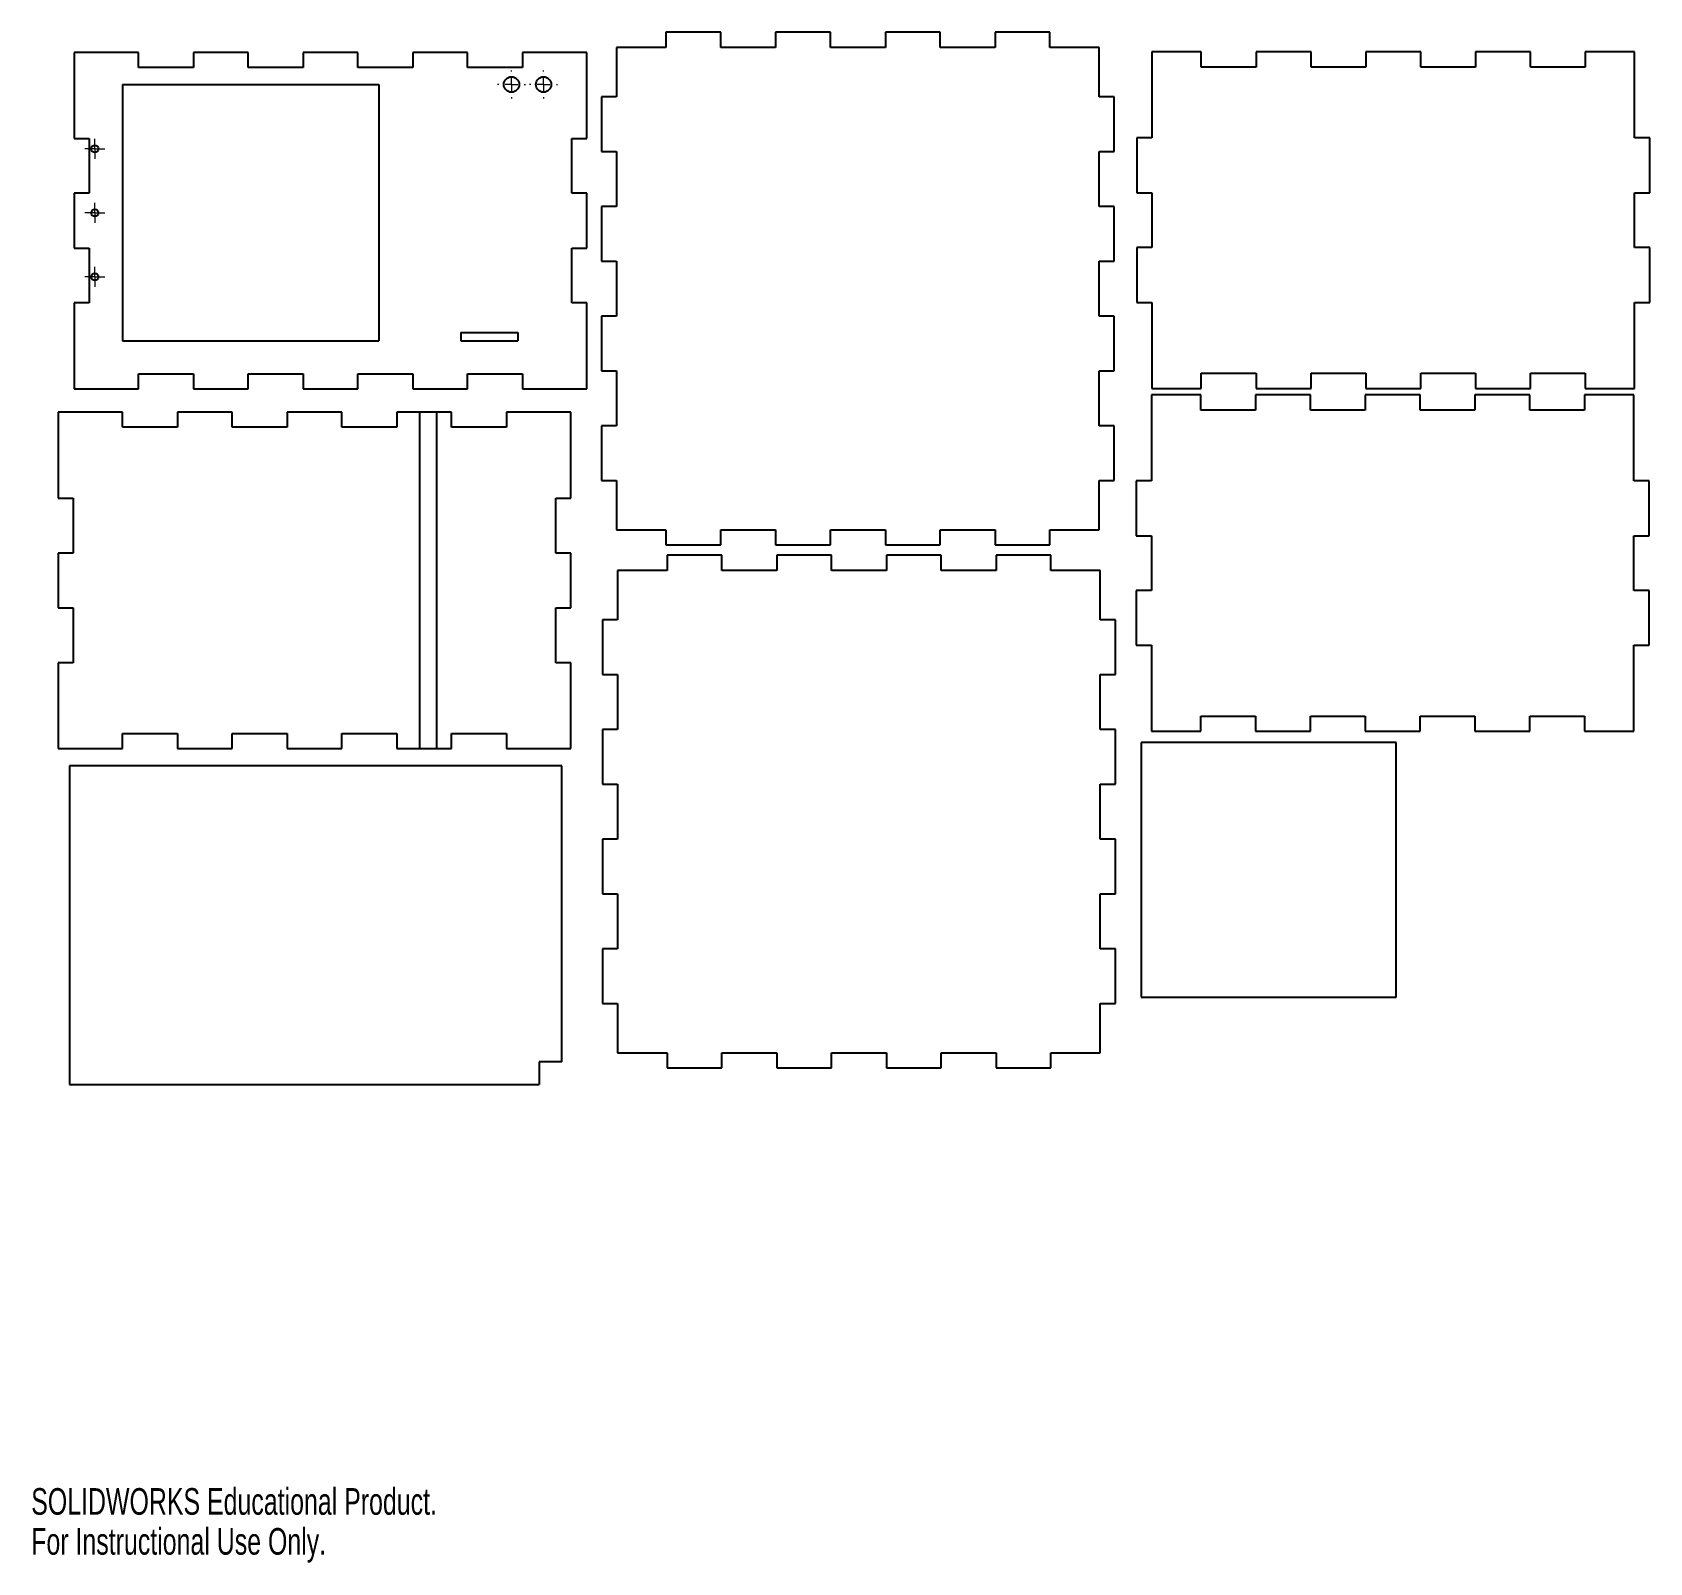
# Model space of a CAD drawing. Header units: inches. Extents: x 0 to 25.2, y 0 to 23.9.
import ezdxf

# ---------------------------------------------------------------- set-up
doc = ezdxf.new("R2010")
doc.units = ezdxf.units.IN
doc.header["$MEASUREMENT"] = 0
doc.styles.add('SLDTEXTSTYLE0', font='TXT', dxfattribs={"width": 0.7})

# ---------------------------------------------------------------- blocks, each defined once
blk = doc.blocks.new('SW_CENTERMARKSYMBOL_0')
at = {"color": 0, "linetype": 'Continuous', "lineweight": 18}
for p, q in [((-0.2, 0), (-0.22, 0)), ((0, 0), (-0.1, 0)), ((0, 0.2), (0, 0.22)), ((0, 0), (0, 0.1)), ((0, 0), (0, -0.1)), ((0, 0), (0.1, 0)), ((0.2, 0), (0.22, 0)), ((0, -0.2), (0, -0.22))]:
    blk.add_line(p, q, dxfattribs=at)
blk = doc.blocks.new('SW_CENTERMARKSYMBOL_1')
at = {"color": 0, "linetype": 'Continuous', "lineweight": 18}
for p, q in [((-0.2, 0), (-0.22, 0)), ((0, 0), (-0.1, 0)), ((0, 0.2), (0, 0.22)), ((0, 0), (0, 0.1)), ((0, 0), (0, -0.1)), ((0, 0), (0.1, 0)), ((0.2, 0), (0.22, 0)), ((0, -0.2), (0, -0.22))]:
    blk.add_line(p, q, dxfattribs=at)
blk = doc.blocks.new('SW_CENTERMARKSYMBOL_2')
at = {"color": 0, "linetype": 'Continuous', "lineweight": 18}
for p, q in [((-0.1, 0), (-0.156, 0)), ((0, 0), (-0.1, 0)), ((0, 0.1), (0, 0.156)), ((0, 0), (0, 0.1)), ((0, 0), (0, -0.1)), ((0, 0), (0.1, 0)), ((0.1, 0), (0.156, 0)), ((0, -0.1), (0, -0.156))]:
    blk.add_line(p, q, dxfattribs=at)
blk = doc.blocks.new('SW_CENTERMARKSYMBOL_3')
at = {"color": 0, "linetype": 'Continuous', "lineweight": 18}
for p, q in [((-0.1, 0), (-0.156, 0)), ((0, 0), (-0.1, 0)), ((0, 0.1), (0, 0.156)), ((0, 0), (0, 0.1)), ((0, 0), (0, -0.1)), ((0, 0), (0.1, 0)), ((0.1, 0), (0.156, 0)), ((0, -0.1), (0, -0.156))]:
    blk.add_line(p, q, dxfattribs=at)
blk = doc.blocks.new('SW_CENTERMARKSYMBOL_4')
at = {"color": 0, "linetype": 'Continuous', "lineweight": 18}
for p, q in [((-0.1, 0), (-0.156, 0)), ((0, 0), (-0.1, 0)), ((0, 0.1), (0, 0.156)), ((0, 0), (0, 0.1)), ((0, 0), (0, -0.1)), ((0, 0), (0.1, 0)), ((0.1, 0), (0.156, 0)), ((0, -0.1), (0, -0.156))]:
    blk.add_line(p, q, dxfattribs=at)

msp = doc.modelspace()

# ---------------------------------------------------------------- linework, layer by layer
at = {"color": 7, "linetype": 'Continuous', "lineweight": 25}
for p, q in [((9.902, 23.876), (9.902, 23.64)), ((10.758, 23.876), (9.902, 23.876)), ((10.758, 23.64), (10.758, 23.876)), ((11.613, 23.876), (11.613, 23.64)), ((12.469, 23.876), (11.613, 23.876)), ((12.469, 23.64), (12.469, 23.876)), ((13.324, 23.876), (13.324, 23.64)), ((14.18, 23.876), (13.324, 23.876)), ((14.18, 23.64), (14.18, 23.876)), ((15.035, 23.876), (15.035, 23.64)), ((15.891, 23.876), (15.035, 23.876)), ((15.891, 23.64), (15.891, 23.876)), ((0.668, 23.562), (0.668, 22.22)), ((1.674, 23.562), (0.668, 23.562)), ((1.674, 23.326), (1.674, 23.562)), ((2.529, 23.562), (2.529, 23.326)), ((3.385, 23.562), (2.529, 23.562)), ((3.385, 23.326), (3.385, 23.562)), ((4.24, 23.562), (4.24, 23.326)), ((5.096, 23.562), (4.24, 23.562)), ((5.096, 23.326), (5.096, 23.562)), ((5.951, 23.562), (5.951, 23.326)), ((6.807, 23.562), (5.951, 23.562)), ((6.807, 23.326), (6.807, 23.562)), ((7.662, 23.562), (7.662, 23.326)), ((8.668, 23.562), (7.662, 23.562)), ((8.668, 22.22), (8.668, 23.562)), ((9.132, 23.64), (9.132, 22.87)), ((9.902, 23.64), (9.132, 23.64)), ((11.613, 23.64), (10.758, 23.64)), ((13.324, 23.64), (12.469, 23.64)), ((15.035, 23.64), (14.18, 23.64)), ((16.66, 23.64), (15.891, 23.64)), ((16.66, 22.87), (16.66, 23.64)), ((17.483, 23.57), (17.483, 22.229)), ((18.253, 23.57), (17.483, 23.57)), ((18.253, 23.334), (18.253, 23.57)), ((19.108, 23.57), (19.108, 23.334)), ((19.964, 23.57), (19.108, 23.57)), ((19.964, 23.334), (19.964, 23.57)), ((20.819, 23.57), (20.819, 23.334)), ((21.675, 23.57), (20.819, 23.57)), ((21.675, 23.334), (21.675, 23.57)), ((22.53, 23.57), (22.53, 23.334)), ((23.386, 23.57), (22.53, 23.57)), ((23.386, 23.334), (23.386, 23.57)), ((24.241, 23.57), (24.241, 23.334)), ((25.011, 23.57), (24.241, 23.57)), ((25.011, 22.229), (25.011, 23.57)), ((2.529, 23.326), (1.674, 23.326)), ((4.24, 23.326), (3.385, 23.326)), ((5.951, 23.326), (5.096, 23.326)), ((7.662, 23.326), (6.807, 23.326)), ((19.108, 23.334), (18.253, 23.334)), ((20.819, 23.334), (19.964, 23.334)), ((22.53, 23.334), (21.675, 23.334)), ((24.241, 23.334), (23.386, 23.334)), ((1.422, 23.062), (5.422, 23.062)), ((1.422, 23.062), (1.422, 19.062)), ((5.422, 23.062), (5.422, 19.062)), ((8.896, 22.87), (8.896, 22.014)), ((9.132, 22.87), (8.896, 22.87)), ((16.896, 22.87), (16.66, 22.87)), ((16.896, 22.014), (16.896, 22.87)), ((0.668, 22.22), (0.904, 22.22)), ((0.904, 22.22), (0.904, 21.365)), ((8.432, 22.22), (8.668, 22.22)), ((8.432, 21.365), (8.432, 22.22)), ((17.247, 22.229), (17.247, 21.373)), ((17.483, 22.229), (17.247, 22.229)), ((25.247, 22.229), (25.011, 22.229)), ((25.247, 21.373), (25.247, 22.229)), ((8.896, 22.014), (9.132, 22.014)), ((9.132, 22.014), (9.132, 21.159)), ((16.66, 22.014), (16.896, 22.014)), ((16.66, 21.159), (16.66, 22.014)), ((0.668, 21.365), (0.668, 20.509)), ((0.904, 21.365), (0.668, 21.365)), ((8.668, 21.365), (8.432, 21.365)), ((8.668, 20.509), (8.668, 21.365)), ((17.247, 21.373), (17.483, 21.373)), ((17.483, 21.373), (17.483, 20.518)), ((25.011, 21.373), (25.247, 21.373)), ((25.011, 20.518), (25.011, 21.373)), ((8.896, 21.159), (8.896, 20.303)), ((9.132, 21.159), (8.896, 21.159)), ((16.896, 21.159), (16.66, 21.159)), ((16.896, 20.303), (16.896, 21.159)), ((0.668, 20.509), (0.904, 20.509)), ((0.904, 20.509), (0.904, 19.654)), ((8.432, 20.509), (8.668, 20.509)), ((8.432, 19.654), (8.432, 20.509)), ((17.247, 20.518), (17.247, 19.662)), ((17.483, 20.518), (17.247, 20.518)), ((25.247, 20.518), (25.011, 20.518)), ((25.247, 19.662), (25.247, 20.518)), ((8.896, 20.303), (9.132, 20.303)), ((9.132, 20.303), (9.132, 19.448)), ((16.66, 20.303), (16.896, 20.303)), ((16.66, 19.448), (16.66, 20.303)), ((0.668, 19.654), (0.668, 18.312)), ((0.904, 19.654), (0.668, 19.654)), ((8.668, 19.654), (8.432, 19.654)), ((8.668, 18.312), (8.668, 19.654)), ((8.896, 19.448), (8.896, 18.592)), ((9.132, 19.448), (8.896, 19.448)), ((16.896, 19.448), (16.66, 19.448)), ((16.896, 18.592), (16.896, 19.448)), ((17.247, 19.662), (17.483, 19.662)), ((17.483, 19.662), (17.483, 18.32)), ((25.011, 19.662), (25.247, 19.662)), ((25.011, 18.32), (25.011, 19.662)), ((6.702, 19.192), (6.702, 19.062)), ((6.702, 19.192), (7.592, 19.192)), ((7.592, 19.192), (7.592, 19.062)), ((1.422, 19.062), (5.422, 19.062)), ((6.702, 19.062), (7.592, 19.062)), ((1.674, 18.548), (2.529, 18.548)), ((1.674, 18.312), (1.674, 18.548)), ((2.529, 18.548), (2.529, 18.312)), ((3.385, 18.548), (4.24, 18.548)), ((3.385, 18.312), (3.385, 18.548)), ((4.24, 18.548), (4.24, 18.312)), ((5.096, 18.548), (5.951, 18.548)), ((5.096, 18.312), (5.096, 18.548)), ((5.951, 18.548), (5.951, 18.312)), ((6.807, 18.548), (7.662, 18.548)), ((6.807, 18.312), (6.807, 18.548)), ((7.662, 18.548), (7.662, 18.312)), ((8.896, 18.592), (9.132, 18.592)), ((9.132, 18.592), (9.132, 17.737)), ((16.66, 18.592), (16.896, 18.592)), ((16.66, 17.737), (16.66, 18.592)), ((18.253, 18.556), (19.108, 18.556)), ((18.253, 18.32), (18.253, 18.556)), ((19.108, 18.556), (19.108, 18.32)), ((19.964, 18.556), (20.819, 18.556)), ((19.964, 18.32), (19.964, 18.556)), ((20.819, 18.556), (20.819, 18.32)), ((21.675, 18.556), (22.53, 18.556)), ((21.675, 18.32), (21.675, 18.556)), ((22.53, 18.556), (22.53, 18.32)), ((23.386, 18.556), (24.241, 18.556)), ((23.386, 18.32), (23.386, 18.556)), ((24.241, 18.556), (24.241, 18.32)), ((0.668, 18.312), (1.674, 18.312)), ((2.529, 18.312), (3.385, 18.312)), ((4.24, 18.312), (5.096, 18.312)), ((5.951, 18.312), (6.807, 18.312)), ((7.662, 18.312), (8.668, 18.312)), ((17.474, 18.218), (17.474, 16.877)), ((18.243, 18.218), (17.474, 18.218)), ((17.483, 18.32), (18.253, 18.32)), ((18.243, 17.982), (18.243, 18.218)), ((19.099, 18.218), (19.099, 17.982)), ((19.954, 18.218), (19.099, 18.218)), ((19.108, 18.32), (19.964, 18.32)), ((19.954, 17.982), (19.954, 18.218)), ((20.81, 18.218), (20.81, 17.982)), ((21.665, 18.218), (20.81, 18.218)), ((20.819, 18.32), (21.675, 18.32)), ((21.665, 17.982), (21.665, 18.218)), ((22.521, 18.218), (22.521, 17.982)), ((23.376, 18.218), (22.521, 18.218)), ((22.53, 18.32), (23.386, 18.32)), ((23.376, 17.982), (23.376, 18.218)), ((24.232, 18.218), (24.232, 17.982)), ((25.002, 18.218), (24.232, 18.218)), ((24.241, 18.32), (25.011, 18.32)), ((25.002, 16.877), (25.002, 18.218)), ((0.419, 17.948), (0.419, 16.606)), ((1.425, 17.948), (0.419, 17.948)), ((1.425, 17.712), (1.425, 17.948)), ((2.28, 17.948), (2.28, 17.712)), ((3.136, 17.948), (2.28, 17.948)), ((3.136, 17.712), (3.136, 17.948)), ((3.991, 17.948), (3.991, 17.712)), ((4.847, 17.948), (3.991, 17.948)), ((4.847, 17.712), (4.847, 17.948)), ((5.702, 17.948), (5.702, 17.712)), ((6.058, 17.948), (5.702, 17.948)), ((6.058, 17.948), (6.058, 12.698)), ((6.329, 17.948), (6.058, 17.948)), ((6.329, 12.698), (6.329, 17.948)), ((6.558, 17.948), (6.329, 17.948)), ((6.558, 17.712), (6.558, 17.948)), ((7.413, 17.948), (7.413, 17.712)), ((8.419, 17.948), (7.413, 17.948)), ((8.419, 16.606), (8.419, 17.948)), ((19.099, 17.982), (18.243, 17.982)), ((20.81, 17.982), (19.954, 17.982)), ((22.521, 17.982), (21.665, 17.982)), ((24.232, 17.982), (23.376, 17.982)), ((2.28, 17.712), (1.425, 17.712)), ((3.991, 17.712), (3.136, 17.712)), ((5.702, 17.712), (4.847, 17.712)), ((7.413, 17.712), (6.558, 17.712)), ((8.896, 17.737), (8.896, 16.881)), ((9.132, 17.737), (8.896, 17.737)), ((16.896, 17.737), (16.66, 17.737)), ((16.896, 16.881), (16.896, 17.737)), ((8.896, 16.881), (9.132, 16.881)), ((9.132, 16.881), (9.132, 16.112)), ((16.66, 16.881), (16.896, 16.881)), ((16.66, 16.112), (16.66, 16.881)), ((17.238, 16.877), (17.238, 16.021)), ((17.474, 16.877), (17.238, 16.877)), ((25.238, 16.877), (25.002, 16.877)), ((25.238, 16.021), (25.238, 16.877)), ((0.419, 16.606), (0.655, 16.606)), ((0.655, 16.606), (0.655, 15.75)), ((8.183, 16.606), (8.419, 16.606)), ((8.183, 15.75), (8.183, 16.606)), ((9.132, 16.112), (9.902, 16.112)), ((9.902, 16.112), (9.902, 15.876)), ((10.758, 16.112), (11.613, 16.112)), ((10.758, 15.876), (10.758, 16.112)), ((11.613, 16.112), (11.613, 15.876)), ((12.469, 16.112), (13.324, 16.112)), ((12.469, 15.876), (12.469, 16.112)), ((13.324, 16.112), (13.324, 15.876)), ((14.18, 16.112), (15.035, 16.112)), ((14.18, 15.876), (14.18, 16.112)), ((15.035, 16.112), (15.035, 15.876)), ((15.891, 16.112), (16.66, 16.112)), ((15.891, 15.876), (15.891, 16.112)), ((17.238, 16.021), (17.474, 16.021)), ((17.474, 16.021), (17.474, 15.166)), ((25.002, 16.021), (25.238, 16.021)), ((25.002, 15.166), (25.002, 16.021)), ((0.419, 15.75), (0.419, 14.895)), ((0.655, 15.75), (0.419, 15.75)), ((8.419, 15.75), (8.183, 15.75)), ((8.419, 14.895), (8.419, 15.75)), ((9.902, 15.876), (10.758, 15.876)), ((9.918, 15.715), (9.918, 15.479)), ((10.774, 15.715), (9.918, 15.715)), ((10.774, 15.479), (10.774, 15.715)), ((11.613, 15.876), (12.469, 15.876)), ((11.629, 15.715), (11.629, 15.479)), ((12.485, 15.715), (11.629, 15.715)), ((12.485, 15.479), (12.485, 15.715)), ((13.324, 15.876), (14.18, 15.876)), ((13.34, 15.715), (13.34, 15.479)), ((14.196, 15.715), (13.34, 15.715)), ((14.196, 15.479), (14.196, 15.715)), ((15.035, 15.876), (15.891, 15.876)), ((15.051, 15.715), (15.051, 15.479)), ((15.907, 15.715), (15.051, 15.715)), ((15.907, 15.479), (15.907, 15.715)), ((9.148, 15.479), (9.148, 14.709)), ((9.918, 15.479), (9.148, 15.479)), ((11.629, 15.479), (10.774, 15.479)), ((13.34, 15.479), (12.485, 15.479)), ((15.051, 15.479), (14.196, 15.479)), ((16.676, 15.479), (15.907, 15.479)), ((16.676, 14.709), (16.676, 15.479)), ((17.238, 15.166), (17.238, 14.31)), ((17.474, 15.166), (17.238, 15.166)), ((25.238, 15.166), (25.002, 15.166)), ((25.238, 14.31), (25.238, 15.166)), ((0.419, 14.895), (0.655, 14.895)), ((0.655, 14.895), (0.655, 14.039)), ((8.183, 14.895), (8.419, 14.895)), ((8.183, 14.039), (8.183, 14.895)), ((8.912, 14.709), (8.912, 13.853)), ((9.148, 14.709), (8.912, 14.709)), ((16.912, 14.709), (16.676, 14.709)), ((16.912, 13.853), (16.912, 14.709)), ((17.238, 14.31), (17.474, 14.31)), ((17.474, 14.31), (17.474, 12.968)), ((25.002, 14.31), (25.238, 14.31)), ((25.002, 12.968), (25.002, 14.31)), ((0.419, 14.039), (0.419, 12.698)), ((0.655, 14.039), (0.419, 14.039)), ((8.419, 14.039), (8.183, 14.039)), ((8.419, 12.698), (8.419, 14.039)), ((8.912, 13.853), (9.148, 13.853)), ((9.148, 13.853), (9.148, 12.998)), ((16.676, 13.853), (16.912, 13.853)), ((16.676, 12.998), (16.676, 13.853)), ((18.243, 13.204), (19.099, 13.204)), ((18.243, 12.968), (18.243, 13.204)), ((19.099, 13.204), (19.099, 12.968)), ((19.954, 13.204), (20.81, 13.204)), ((19.954, 12.968), (19.954, 13.204)), ((20.81, 13.204), (20.81, 12.968)), ((21.665, 13.204), (22.521, 13.204)), ((21.665, 12.968), (21.665, 13.204)), ((22.521, 13.204), (22.521, 12.968)), ((23.376, 13.204), (24.232, 13.204)), ((23.376, 12.968), (23.376, 13.204)), ((24.232, 13.204), (24.232, 12.968)), ((1.425, 12.934), (2.28, 12.934)), ((1.425, 12.698), (1.425, 12.934)), ((2.28, 12.934), (2.28, 12.698)), ((3.136, 12.934), (3.991, 12.934)), ((3.136, 12.698), (3.136, 12.934)), ((3.991, 12.934), (3.991, 12.698)), ((4.847, 12.934), (5.702, 12.934)), ((4.847, 12.698), (4.847, 12.934)), ((5.702, 12.934), (5.702, 12.698)), ((6.558, 12.934), (7.413, 12.934)), ((6.558, 12.698), (6.558, 12.934)), ((7.413, 12.934), (7.413, 12.698)), ((8.912, 12.998), (8.912, 12.142)), ((9.148, 12.998), (8.912, 12.998)), ((16.912, 12.998), (16.676, 12.998)), ((16.912, 12.142), (16.912, 12.998)), ((17.474, 12.968), (18.243, 12.968)), ((19.099, 12.968), (19.954, 12.968)), ((20.81, 12.968), (21.665, 12.968)), ((22.521, 12.968), (23.376, 12.968)), ((24.232, 12.968), (25.002, 12.968)), ((0.419, 12.698), (1.425, 12.698)), ((2.28, 12.698), (3.136, 12.698)), ((3.991, 12.698), (4.847, 12.698)), ((5.702, 12.698), (6.058, 12.698)), ((6.058, 12.698), (6.329, 12.698)), ((6.329, 12.698), (6.558, 12.698)), ((7.413, 12.698), (8.419, 12.698)), ((21.292, 12.795), (17.316, 12.795)), ((17.316, 12.795), (17.316, 8.818)), ((21.292, 8.818), (21.292, 12.795)), ((8.277, 12.43), (0.599, 12.43)), ((0.599, 12.43), (0.599, 7.454)), ((8.277, 7.808), (8.277, 12.43)), ((8.912, 12.142), (9.148, 12.142)), ((9.148, 12.142), (9.148, 11.287)), ((16.676, 12.142), (16.912, 12.142)), ((16.676, 11.287), (16.676, 12.142)), ((8.912, 11.287), (8.912, 10.431)), ((9.148, 11.287), (8.912, 11.287)), ((16.912, 11.287), (16.676, 11.287)), ((16.912, 10.431), (16.912, 11.287)), ((8.912, 10.431), (9.148, 10.431)), ((9.148, 10.431), (9.148, 9.576)), ((16.676, 10.431), (16.912, 10.431)), ((16.676, 9.576), (16.676, 10.431)), ((8.912, 9.576), (8.912, 8.72)), ((9.148, 9.576), (8.912, 9.576)), ((16.912, 9.576), (16.676, 9.576)), ((16.912, 8.72), (16.912, 9.576)), ((8.912, 8.72), (9.148, 8.72)), ((9.148, 8.72), (9.148, 7.951)), ((16.676, 8.72), (16.912, 8.72)), ((16.676, 7.951), (16.676, 8.72)), ((17.316, 8.818), (21.292, 8.818)), ((9.148, 7.951), (9.918, 7.951)), ((9.918, 7.951), (9.918, 7.715)), ((10.774, 7.951), (11.629, 7.951)), ((10.774, 7.715), (10.774, 7.951)), ((11.629, 7.951), (11.629, 7.715)), ((12.485, 7.951), (13.34, 7.951)), ((12.485, 7.715), (12.485, 7.951)), ((13.34, 7.951), (13.34, 7.715)), ((14.196, 7.951), (15.051, 7.951)), ((14.196, 7.715), (14.196, 7.951)), ((15.051, 7.951), (15.051, 7.715)), ((15.907, 7.951), (16.676, 7.951)), ((15.907, 7.715), (15.907, 7.951)), ((8.277, 7.808), (7.922, 7.808)), ((7.922, 7.808), (7.922, 7.454)), ((9.918, 7.715), (10.774, 7.715)), ((11.629, 7.715), (12.485, 7.715)), ((13.34, 7.715), (14.196, 7.715)), ((15.051, 7.715), (15.907, 7.715)), ((0.599, 7.454), (7.922, 7.454))]:
    msp.add_line(p, q, dxfattribs=at)
for centre, radius in [((7.492, 23.062), 0.12), ((7.992, 23.062), 0.12), ((0.993, 22.058), 0.0563), ((0.993, 21.058), 0.0563), ((0.993, 20.058), 0.0563)]:
    msp.add_circle(centre, radius, dxfattribs=at)

# ---------------------------------------------------------------- block references
at = {"color": 7, "linetype": 'Continuous', "lineweight": 18}
for name, p in [('SW_CENTERMARKSYMBOL_1', (7.492, 23.062)), ('SW_CENTERMARKSYMBOL_0', (7.992, 23.062)), ('SW_CENTERMARKSYMBOL_4', (0.993, 22.058)), ('SW_CENTERMARKSYMBOL_3', (0.993, 21.058)), ('SW_CENTERMARKSYMBOL_2', (0.993, 20.058))]:
    msp.add_blockref(name, p, dxfattribs=at)

# ---------------------------------------------------------------- texts
at = {"color": 7, "linetype": 'Continuous', "char_height": 0.4152, "attachment_point": 1, "style": 'SLDTEXTSTYLE0'}
for s, insert in [('SOLIDWORKS Educational Product.', (0, 1.158)), ('For Instructional Use Only.', (0, 0.535))]:
    msp.add_mtext(s, dxfattribs=dict(at, insert=insert))

doc.saveas('drawing.dxf')
